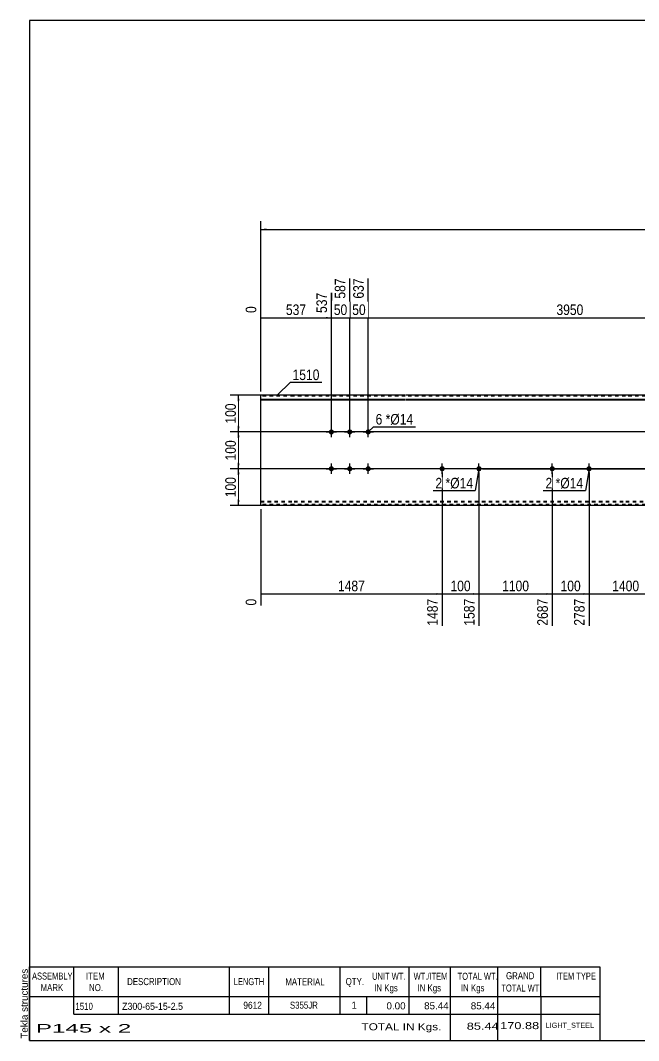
# Model space of a CAD drawing. Header units: millimetres. Extents: x -65 to 337, y -160 to 117.
# Drawn here: x -65.3 to 102.6, y -160.3 to 116.8 of the extents above; entities that cross this region are included whole.
import ezdxf

# ---------------------------------------------------------------- set-up
doc = ezdxf.new("R2010")
doc.units = ezdxf.units.MM
doc.linetypes.add('DXK_LINE_DOT1', pattern=[1.8814, 0.9407, -0.9407])
doc.styles.add('Arial', font='ARIAL.TTF', dxfattribs={"height": 0.2})
doc.styles.add('Arial Narrow', font='ARIALN.TTF', dxfattribs={"height": 0.2})

# ---------------------------------------------------------------- blocks, each defined once
blk = doc.blocks.new('Unknown-629086341-1765')
at = {"color": 5, "linetype": 'Continuous'}
for p, q in [((337.25, 116.75), (-62.75, 116.75)), ((-62.75, 116.75), (-62.75, -160.25)), ((337.25, -160.25), (337.25, 116.75)), ((-62.75, -160.25), (337.25, -160.25))]:
    blk.add_line(p, q, dxfattribs=at)
at = {"color": 174, "linetype": 'Continuous', "style": 'Arial'}
blk.add_text('Tekla structures', height=1.9102, rotation=90, dxfattribs=at).set_placement((-63.25, -159.75))
blk = doc.blocks.new('Part-629086341-1218 - 1203')
at = {"color": 2, "linetype": 'Continuous'}
for p, q in [((0, -15), (0, 15)), ((9, 15), (0, 15)), ((0, 13.94), (9, 13.94)), ((39.29, 15), (9.1, 15)), ((9.1, 13.94), (39.29, 13.94)), ((69.19, 15), (39.39, 15)), ((39.39, 13.94), (69.19, 13.94)), ((99.09, 15), (69.29, 15)), ((69.29, 13.94), (99.09, 13.94)), ((128.99, 15), (99.19, 15)), ((99.19, 13.94), (128.99, 13.94)), ((148.49, 15), (129.09, 15)), ((129.09, 13.94), (148.49, 13.94)), ((178.39, 15), (148.59, 15)), ((148.59, 13.94), (178.39, 13.94)), ((208.29, 15), (178.49, 15)), ((178.49, 13.94), (208.29, 13.94)), ((228.59, 15), (208.39, 15)), ((208.39, 13.94), (228.59, 13.94)), ((258.88, 15), (228.69, 15)), ((228.69, 13.94), (258.88, 13.94)), ((271.58, 15), (258.98, 15)), ((258.98, 13.94), (271.58, 13.94)), ((271.58, 15), (271.58, -15)), ((0, 13.76), (9, 13.76)), ((9.1, 13.76), (39.29, 13.76)), ((39.39, 13.76), (69.19, 13.76)), ((69.29, 13.76), (99.09, 13.76)), ((99.19, 13.76), (128.99, 13.76)), ((129.09, 13.76), (148.49, 13.76)), ((148.59, 13.76), (178.39, 13.76)), ((178.49, 13.76), (208.29, 13.76)), ((208.39, 13.76), (228.59, 13.76)), ((228.69, 13.76), (258.88, 13.76)), ((258.98, 13.76), (271.58, 13.76)), ((9, -15), (0, -15)), ((39.29, -15), (9.1, -15)), ((69.19, -15), (39.39, -15)), ((99.09, -15), (69.29, -15)), ((128.99, -15), (99.19, -15)), ((148.49, -15), (129.09, -15)), ((178.39, -15), (148.59, -15)), ((208.29, -15), (178.49, -15)), ((228.59, -15), (208.39, -15)), ((258.88, -15), (228.69, -15)), ((271.58, -15), (258.98, -15))]:
    blk.add_line(p, q, dxfattribs=at)
at = {"color": 7, "linetype": 'DXK_LINE_DOT1'}
for p, q in [((9, 14.75), (0, 14.75)), ((39.29, 14.75), (9.1, 14.75)), ((69.19, 14.75), (39.39, 14.75)), ((99.09, 14.75), (69.29, 14.75)), ((128.99, 14.75), (99.19, 14.75)), ((148.49, 14.75), (129.09, 14.75)), ((178.39, 14.75), (148.59, 14.75)), ((208.29, 14.75), (178.49, 14.75)), ((228.59, 14.75), (208.39, 14.75)), ((258.88, 14.75), (228.69, 14.75)), ((271.58, 14.75), (258.98, 14.75)), ((0, -13.76), (9, -13.76)), ((9.1, -13.76), (39.29, -13.76)), ((39.39, -13.76), (69.19, -13.76)), ((69.29, -13.76), (99.09, -13.76)), ((99.19, -13.76), (128.99, -13.76)), ((129.09, -13.76), (148.49, -13.76)), ((148.59, -13.76), (178.39, -13.76)), ((178.49, -13.76), (208.29, -13.76)), ((208.39, -13.76), (228.59, -13.76)), ((228.69, -13.76), (258.88, -13.76)), ((258.98, -13.76), (271.58, -13.76)), ((0, -13.94), (9, -13.94)), ((9, -14.75), (0, -14.75)), ((9.1, -13.94), (39.29, -13.94)), ((39.29, -14.75), (9.1, -14.75)), ((39.39, -13.94), (69.19, -13.94)), ((69.19, -14.75), (39.39, -14.75)), ((69.29, -13.94), (99.09, -13.94)), ((99.09, -14.75), (69.29, -14.75)), ((99.19, -13.94), (128.99, -13.94)), ((128.99, -14.75), (99.19, -14.75)), ((129.09, -13.94), (148.49, -13.94)), ((148.49, -14.75), (129.09, -14.75)), ((148.59, -13.94), (178.39, -13.94)), ((178.39, -14.75), (148.59, -14.75)), ((178.49, -13.94), (208.29, -13.94)), ((208.29, -14.75), (178.49, -14.75)), ((208.39, -13.94), (228.59, -13.94)), ((228.59, -14.75), (208.39, -14.75)), ((228.69, -13.94), (258.88, -13.94)), ((258.88, -14.75), (228.69, -14.75)), ((258.98, -13.94), (271.58, -13.94)), ((271.58, -14.75), (258.98, -14.75))]:
    blk.add_line(p, q, dxfattribs=at)
blk = doc.blocks.new('Bolt-629086341-1219 - 1203')
at = {"linetype": 'Continuous'}
for points in [[(18.5, 5, -1), (19.9, 5, -1)], [(23.5, 5, -1), (24.9, 5, -1)], [(28.5, 5, -1), (29.9, 5, -1)], [(18.5, -5, -1), (19.9, -5, -1)], [(23.5, -5, -1), (24.9, -5, -1)], [(28.5, -5, -1), (29.9, -5, -1)]]:
    blk.add_hatch(color=3, dxfattribs=at).paths.add_polyline_path(points)
at = {"color": 3, "linetype": 'Continuous'}
for p, q in [((19.2, 3.6), (19.2, 6.4)), ((24.2, 3.6), (24.2, 6.4)), ((29.2, 3.6), (29.2, 6.4)), ((17.8, 5), (20.6, 5)), ((22.8, 5), (25.6, 5)), ((27.8, 5), (30.6, 5)), ((17.8, -5), (20.6, -5)), ((19.2, -6.4), (19.2, -3.6)), ((22.8, -5), (25.6, -5)), ((24.2, -6.4), (24.2, -3.6)), ((27.8, -5), (30.6, -5)), ((29.2, -6.4), (29.2, -3.6))]:
    blk.add_line(p, q, dxfattribs=at)
blk = doc.blocks.new('Bolt-629086341-1224 - 1203')
at = {"linetype": 'Continuous'}
for points in [[(79.19, -5.7), (79.05, -5.69), (78.91, -5.64), (78.78, -5.57), (78.67, -5.47), (78.59, -5.35), (78.53, -5.22), (78.5, -5.08), (78.5, -4.93), (78.53, -4.79), (78.59, -4.65), (78.67, -4.53), (78.78, -4.44), (78.91, -4.36), (79.05, -4.32), (79.19, -4.3), (79.34, -4.32), (79.48, -4.36), (79.61, -4.44), (79.71, -4.53), (79.8, -4.65), (79.86, -4.79), (79.89, -4.93), (79.89, -5.08), (79.86, -5.22), (79.8, -5.35), (79.71, -5.47), (79.61, -5.57), (79.48, -5.64), (79.34, -5.69)], [(89.19, -5.7), (89.05, -5.69), (88.91, -5.64), (88.78, -5.57), (88.67, -5.47), (88.59, -5.35), (88.53, -5.22), (88.5, -5.08), (88.5, -4.93), (88.53, -4.79), (88.59, -4.65), (88.67, -4.53), (88.78, -4.44), (88.91, -4.36), (89.05, -4.32), (89.19, -4.3), (89.34, -4.32), (89.48, -4.36), (89.61, -4.44), (89.71, -4.53), (89.8, -4.65), (89.86, -4.79), (89.89, -4.93), (89.89, -5.08), (89.86, -5.22), (89.8, -5.35), (89.71, -5.47), (89.61, -5.57), (89.48, -5.64), (89.34, -5.69)]]:
    blk.add_hatch(color=3, dxfattribs=at).paths.add_polyline_path(points)
at = {"color": 3, "linetype": 'Continuous'}
for p, q in [((80.59, -5), (77.79, -5)), ((79.19, -6.4), (79.19, -3.6)), ((90.59, -5), (87.79, -5)), ((89.19, -6.4), (89.19, -3.6))]:
    blk.add_line(p, q, dxfattribs=at)
blk = doc.blocks.new('Bolt-629086341-1228 - 1203')
at = {"linetype": 'Continuous'}
for points in [[(49.29, -5.7), (49.15, -5.69), (49.01, -5.64), (48.88, -5.57), (48.77, -5.47), (48.69, -5.35), (48.63, -5.22), (48.6, -5.08), (48.6, -4.93), (48.63, -4.79), (48.69, -4.65), (48.77, -4.53), (48.88, -4.44), (49.01, -4.36), (49.15, -4.32), (49.29, -4.3), (49.44, -4.32), (49.58, -4.36), (49.71, -4.44), (49.81, -4.53), (49.9, -4.65), (49.96, -4.79), (49.99, -4.93), (49.99, -5.08), (49.96, -5.22), (49.9, -5.35), (49.81, -5.47), (49.71, -5.57), (49.58, -5.64), (49.44, -5.69)], [(59.29, -5.7), (59.15, -5.69), (59.01, -5.64), (58.88, -5.57), (58.77, -5.47), (58.69, -5.35), (58.63, -5.22), (58.6, -5.08), (58.6, -4.93), (58.63, -4.79), (58.69, -4.65), (58.77, -4.53), (58.88, -4.44), (59.01, -4.36), (59.15, -4.32), (59.29, -4.3), (59.44, -4.32), (59.58, -4.36), (59.71, -4.44), (59.81, -4.53), (59.9, -4.65), (59.96, -4.79), (59.99, -4.93), (59.99, -5.08), (59.96, -5.22), (59.9, -5.35), (59.81, -5.47), (59.71, -5.57), (59.58, -5.64), (59.44, -5.69)]]:
    blk.add_hatch(color=3, dxfattribs=at).paths.add_polyline_path(points)
at = {"color": 3, "linetype": 'Continuous'}
for p, q in [((50.69, -5), (47.89, -5)), ((49.29, -6.4), (49.29, -3.6)), ((60.69, -5), (57.89, -5)), ((59.29, -6.4), (59.29, -3.6))]:
    blk.add_line(p, q, dxfattribs=at)
blk = doc.blocks.new('StraightDimension-629086341-1353 - 1203')
at = {"linetype": 'Continuous'}
for points in [[(209.75, 13.5), (210, 15), (210.25, 13.5)], [(210.25, -3.5), (210, -5), (209.75, -3.5)]]:
    blk.add_hatch(color=7, dxfattribs=at).paths.add_polyline_path(points)
at = {"color": 7, "linetype": 'Continuous'}
for p, q in [((199.39, 15), (212.4, 15)), ((210, -5), (210, 15)), ((60.29, -5), (212.4, -5))]:
    blk.add_line(p, q, dxfattribs=at)
at = {"color": 0}
blk.add_wipeout([(209.85, 8.34), (205.65, 8.34), (205.65, 1.66), (209.85, 1.66)], dxfattribs=at)
at = {"color": 3, "style": 'Arial Narrow'}
blk.add_text('200', height=2.863, rotation=90.0002, dxfattribs=at).set_placement((209.25, 2.26))
blk = doc.blocks.new('StraightDimension-629086341-1274 - 1203')
at = {"linetype": 'Continuous'}
blk.add_hatch(color=7, dxfattribs=at).paths.add_polyline_path([(47.79, -38.75), (49.29, -39), (47.79, -39.25)])
at = {"color": 7, "linetype": 'Continuous'}
for p, q in [((49.29, -6), (49.29, -47.61)), ((0, -16), (0, -42.13)), ((0, -39), (49.29, -39))]:
    blk.add_line(p, q, dxfattribs=at)
at = {"color": 0}
blk.add_wipeout([(28.9, -38.85), (28.9, -34.65), (20.39, -34.65), (20.39, -38.85)], dxfattribs=at)
at = {"color": 0, "linetype": 'Continuous'}
for points in [[(-0.6, -39.7), (-4.8, -39.7), (-4.8, -42.73), (-0.6, -42.73)], [(48.69, -39.7), (44.49, -39.7), (44.49, -48.21), (48.69, -48.21)]]:
    blk.add_wipeout(points, dxfattribs=at)
at = {"color": 3, "style": 'Arial Narrow'}
blk.add_text('1487', height=2.863, dxfattribs=at).set_placement((20.99, -38.25))
at = {"color": 3, "linetype": 'Continuous', "style": 'Arial Narrow'}
for s, height, p in [('0', 2.86, (-1.2, -42.13)), ('1487', 2.863, (48.09, -47.61))]:
    blk.add_text(s, height=height, rotation=90.0002, dxfattribs=at).set_placement(p)
blk = doc.blocks.new('StraightDimension-629086341-1270 - 1203')
at = {"linetype": 'Continuous'}
blk.add_hatch(color=7, dxfattribs=at).paths.add_polyline_path([(107.59, -38.75), (109.09, -39), (107.59, -39.25)])
at = {"color": 7, "linetype": 'Continuous'}
for p, q in [((89.19, -6), (89.19, -47.61)), ((109.09, -6), (109.09, -47.61)), ((89.19, -39), (109.09, -39))]:
    blk.add_line(p, q, dxfattribs=at)
at = {"color": 0}
blk.add_wipeout([(103.4, -38.85), (103.4, -34.65), (94.89, -34.65), (94.89, -38.85)], dxfattribs=at)
at = {"color": 3, "style": 'Arial Narrow'}
blk.add_text('1400', height=2.863, dxfattribs=at).set_placement((95.49, -38.25))
at = {"color": 0, "linetype": 'Continuous'}
blk.add_wipeout([(108.49, -39.7), (104.29, -39.7), (104.29, -48.21), (108.49, -48.21)], dxfattribs=at)
at = {"color": 3, "linetype": 'Continuous', "style": 'Arial Narrow'}
blk.add_text('4187', height=2.863, rotation=90.0002, dxfattribs=at).set_placement((107.89, -47.61))
blk = doc.blocks.new('StraightDimension-629086341-1271 - 1203')
at = {"linetype": 'Continuous'}
blk.add_hatch(color=7, dxfattribs=at).paths.add_polyline_path([(87.69, -38.75), (89.19, -39), (87.69, -39.25)])
at = {"color": 7, "linetype": 'Continuous'}
for p, q in [((79.19, -6), (79.19, -47.61)), ((89.19, -6), (89.19, -47.61)), ((79.19, -39), (89.19, -39))]:
    blk.add_line(p, q, dxfattribs=at)
at = {"color": 0}
blk.add_wipeout([(87.54, -38.85), (87.54, -34.65), (80.85, -34.65), (80.85, -38.85)], dxfattribs=at)
at = {"color": 3, "style": 'Arial Narrow'}
blk.add_text('100', height=2.863, dxfattribs=at).set_placement((81.45, -38.25))
at = {"color": 0, "linetype": 'Continuous'}
blk.add_wipeout([(88.59, -39.7), (84.39, -39.7), (84.39, -48.21), (88.59, -48.21)], dxfattribs=at)
at = {"color": 3, "linetype": 'Continuous', "style": 'Arial Narrow'}
blk.add_text('2787', height=2.863, rotation=90.0002, dxfattribs=at).set_placement((87.99, -47.61))
blk = doc.blocks.new('StraightDimension-629086341-1272 - 1203')
at = {"linetype": 'Continuous'}
blk.add_hatch(color=7, dxfattribs=at).paths.add_polyline_path([(77.69, -38.75), (79.19, -39), (77.69, -39.25)])
at = {"color": 7, "linetype": 'Continuous'}
for p, q in [((59.29, -6), (59.29, -47.61)), ((79.19, -6), (79.19, -47.61)), ((59.29, -39), (79.19, -39))]:
    blk.add_line(p, q, dxfattribs=at)
at = {"color": 0}
blk.add_wipeout([(73.5, -38.85), (73.5, -34.65), (64.99, -34.65), (64.99, -38.85)], dxfattribs=at)
at = {"color": 3, "style": 'Arial Narrow'}
blk.add_text('1100', height=2.863, dxfattribs=at).set_placement((65.59, -38.25))
at = {"color": 0, "linetype": 'Continuous'}
blk.add_wipeout([(78.59, -39.7), (74.39, -39.7), (74.39, -48.21), (78.59, -48.21)], dxfattribs=at)
at = {"color": 3, "linetype": 'Continuous', "style": 'Arial Narrow'}
blk.add_text('2687', height=2.863, rotation=90.0002, dxfattribs=at).set_placement((77.99, -47.61))
blk = doc.blocks.new('StraightDimension-629086341-1273 - 1203')
at = {"linetype": 'Continuous'}
blk.add_hatch(color=7, dxfattribs=at).paths.add_polyline_path([(57.79, -38.75), (59.29, -39), (57.79, -39.25)])
at = {"color": 7, "linetype": 'Continuous'}
for p, q in [((49.29, -6), (49.29, -47.61)), ((59.29, -6), (59.29, -47.61)), ((49.29, -39), (59.29, -39))]:
    blk.add_line(p, q, dxfattribs=at)
at = {"color": 0}
blk.add_wipeout([(57.64, -38.85), (57.64, -34.65), (50.95, -34.65), (50.95, -38.85)], dxfattribs=at)
at = {"color": 3, "style": 'Arial Narrow'}
blk.add_text('100', height=2.863, dxfattribs=at).set_placement((51.55, -38.25))
at = {"color": 0, "linetype": 'Continuous'}
blk.add_wipeout([(58.69, -39.7), (54.49, -39.7), (54.49, -48.21), (58.69, -48.21)], dxfattribs=at)
at = {"color": 3, "linetype": 'Continuous', "style": 'Arial Narrow'}
blk.add_text('1587', height=2.863, rotation=90.0002, dxfattribs=at).set_placement((58.09, -47.61))
blk = doc.blocks.new('StraightDimension-629086341-1315 - 1203')
at = {"linetype": 'Continuous'}
blk.add_hatch(color=7, dxfattribs=at).paths.add_polyline_path([(137.29, 36.25), (138.79, 36), (137.29, 35.75)])
at = {"color": 7, "linetype": 'Continuous'}
for p, q in [((29.2, 6), (29.2, 46.68)), ((138.79, 6), (138.79, 44.61)), ((29.2, 36), (138.79, 36))]:
    blk.add_line(p, q, dxfattribs=at)
at = {"color": 0, "linetype": 'Continuous'}
blk.add_wipeout([(138.19, 45.21), (133.99, 45.21), (133.99, 36.7), (138.19, 36.7)], dxfattribs=at)
at = {"color": 0}
blk.add_wipeout([(88.25, 36.15), (88.25, 40.35), (79.74, 40.35), (79.74, 36.15)], dxfattribs=at)
at = {"color": 3, "linetype": 'Continuous', "style": 'Arial Narrow'}
blk.add_text('4587', height=2.863, rotation=90.0002, dxfattribs=at).set_placement((137.59, 37.3))
at = {"color": 3, "style": 'Arial Narrow'}
blk.add_text('3950', height=2.863, dxfattribs=at).set_placement((80.34, 36.75))
blk = doc.blocks.new('StraightDimension-629086341-1316 - 1203')
at = {"linetype": 'Continuous'}
blk.add_hatch(color=7, dxfattribs=at).paths.add_polyline_path([(27.7, 36.25), (29.2, 36), (27.7, 35.75)])
at = {"color": 7, "linetype": 'Continuous'}
for p, q in [((24.2, 6), (24.2, 46.68)), ((29.2, 6), (29.2, 46.68)), ((24.2, 36), (29.2, 36))]:
    blk.add_line(p, q, dxfattribs=at)
at = {"color": 0}
blk.add_wipeout([(29.13, 36.15), (29.13, 40.35), (24.27, 40.35), (24.27, 36.15)], dxfattribs=at)
at = {"color": 0, "linetype": 'Continuous'}
blk.add_wipeout([(28.6, 47.28), (24.4, 47.28), (24.4, 40.6), (28.6, 40.6)], dxfattribs=at)
at = {"color": 3, "linetype": 'Continuous', "style": 'Arial Narrow'}
blk.add_text('637', height=2.863, rotation=90.0002, dxfattribs=at).set_placement((28, 41.2))
at = {"color": 3, "style": 'Arial Narrow'}
blk.add_text('50', height=2.863, dxfattribs=at).set_placement((24.87, 36.75))
blk = doc.blocks.new('StraightDimension-629086341-1317 - 1203')
at = {"linetype": 'Continuous'}
blk.add_hatch(color=7, dxfattribs=at).paths.add_polyline_path([(22.7, 36.25), (24.2, 36), (22.7, 35.75)])
at = {"color": 7, "linetype": 'Continuous'}
for p, q in [((24.2, 6), (24.2, 46.68)), ((19.2, 6), (19.2, 42.78)), ((19.2, 36), (24.2, 36))]:
    blk.add_line(p, q, dxfattribs=at)
at = {"color": 0}
blk.add_wipeout([(24.13, 36.15), (24.13, 40.35), (19.27, 40.35), (19.27, 36.15)], dxfattribs=at)
at = {"color": 0, "linetype": 'Continuous'}
blk.add_wipeout([(23.6, 47.28), (19.4, 47.28), (19.4, 40.6), (23.6, 40.6)], dxfattribs=at)
at = {"color": 3, "linetype": 'Continuous', "style": 'Arial Narrow'}
blk.add_text('587', height=2.863, rotation=90.0002, dxfattribs=at).set_placement((23, 41.2))
at = {"color": 3, "style": 'Arial Narrow'}
blk.add_text('50', height=2.863, dxfattribs=at).set_placement((19.87, 36.75))
blk = doc.blocks.new('StraightDimension-629086341-1318 - 1203')
at = {"linetype": 'Continuous'}
blk.add_hatch(color=7, dxfattribs=at).paths.add_polyline_path([(17.7, 36.25), (19.2, 36), (17.7, 35.75)])
at = {"color": 7, "linetype": 'Continuous'}
for p, q in [((19.2, 6), (19.2, 42.78)), ((0, 16), (0, 39.13)), ((0, 36), (19.2, 36))]:
    blk.add_line(p, q, dxfattribs=at)
at = {"color": 0, "linetype": 'Continuous'}
for points in [[(18.6, 43.38), (14.4, 43.38), (14.4, 36.7), (18.6, 36.7)], [(-0.6, 39.73), (-4.8, 39.73), (-4.8, 36.7), (-0.6, 36.7)]]:
    blk.add_wipeout(points, dxfattribs=at)
at = {"color": 0}
blk.add_wipeout([(12.94, 36.15), (12.94, 40.35), (6.26, 40.35), (6.26, 36.15)], dxfattribs=at)
at = {"color": 3, "linetype": 'Continuous', "style": 'Arial Narrow'}
for s, height, p in [('537', 2.863, (18, 37.3)), ('0', 2.86, (-1.2, 37.3))]:
    blk.add_text(s, height=height, rotation=90.0002, dxfattribs=at).set_placement(p)
at = {"color": 3, "style": 'Arial Narrow'}
blk.add_text('537', height=2.863, dxfattribs=at).set_placement((6.86, 36.75))
blk = doc.blocks.new('StraightDimension-629086341-1354 - 1203')
at = {"linetype": 'Continuous'}
for points in [[(209.75, -6.5), (210, -5), (210.25, -6.5)], [(210.25, -13.5), (210, -15), (209.75, -13.5)]]:
    blk.add_hatch(color=7, dxfattribs=at).paths.add_polyline_path(points)
at = {"color": 7, "linetype": 'Continuous'}
for p, q in [((60.29, -5), (212.4, -5)), ((210, -15), (210, -5)), ((199.39, -15), (212.4, -15))]:
    blk.add_line(p, q, dxfattribs=at)
at = {"color": 0}
blk.add_wipeout([(209.85, -6.66), (205.65, -6.66), (205.65, -13.34), (209.85, -13.34)], dxfattribs=at)
at = {"color": 3, "style": 'Arial Narrow'}
blk.add_text('100', height=2.863, rotation=90.0002, dxfattribs=at).set_placement((209.25, -12.74))
blk = doc.blocks.new('StraightDimension-629086341-1369 - 1203')
at = {"linetype": 'Continuous'}
for points in [[(-6.25, 13.5), (-6, 15), (-5.75, 13.5)], [(-5.75, 6.5), (-6, 5), (-6.25, 6.5)]]:
    blk.add_hatch(color=7, dxfattribs=at).paths.add_polyline_path(points)
at = {"color": 7, "linetype": 'Continuous'}
for p, q in [((18.2, 15), (-8.25, 15)), ((-6, 5), (-6, 15)), ((217.49, 5), (-8.25, 5))]:
    blk.add_line(p, q, dxfattribs=at)
at = {"color": 0}
blk.add_wipeout([(-6.15, 13.34), (-10.35, 13.34), (-10.35, 6.66), (-6.15, 6.66)], dxfattribs=at)
at = {"color": 3, "style": 'Arial Narrow'}
blk.add_text('100', height=2.863, rotation=90.0002, dxfattribs=at).set_placement((-6.75, 7.26))
blk = doc.blocks.new('StraightDimension-629086341-1370 - 1203')
at = {"linetype": 'Continuous'}
for points in [[(-6.25, 3.5), (-6, 5), (-5.75, 3.5)], [(-5.75, -3.5), (-6, -5), (-6.25, -3.5)]]:
    blk.add_hatch(color=7, dxfattribs=at).paths.add_polyline_path(points)
at = {"color": 7, "linetype": 'Continuous'}
for p, q in [((217.49, 5), (-8.25, 5)), ((-6, -5), (-6, 5)), ((217.49, -5), (-8.25, -5))]:
    blk.add_line(p, q, dxfattribs=at)
at = {"color": 0}
blk.add_wipeout([(-6.15, 3.34), (-10.35, 3.34), (-10.35, -3.34), (-6.15, -3.34)], dxfattribs=at)
at = {"color": 3, "style": 'Arial Narrow'}
blk.add_text('100', height=2.863, rotation=90.0002, dxfattribs=at).set_placement((-6.75, -2.74))
blk = doc.blocks.new('StraightDimension-629086341-1371 - 1203')
at = {"linetype": 'Continuous'}
for points in [[(-6.25, -6.5), (-6, -5), (-5.75, -6.5)], [(-5.75, -13.5), (-6, -15), (-6.25, -13.5)]]:
    blk.add_hatch(color=7, dxfattribs=at).paths.add_polyline_path(points)
at = {"color": 7, "linetype": 'Continuous'}
for p, q in [((217.49, -5), (-8.25, -5)), ((-6, -15), (-6, -5)), ((18.2, -15), (-8.25, -15))]:
    blk.add_line(p, q, dxfattribs=at)
at = {"color": 0}
blk.add_wipeout([(-6.15, -6.66), (-10.35, -6.66), (-10.35, -13.34), (-6.15, -13.34)], dxfattribs=at)
at = {"color": 3, "style": 'Arial Narrow'}
blk.add_text('100', height=2.863, rotation=90.0002, dxfattribs=at).set_placement((-6.75, -12.74))
blk = doc.blocks.new('StraightDimension-629086341-1389 - 1203')
at = {"linetype": 'Continuous'}
for points in [[(1.5, 59.75), (0, 60), (1.5, 60.25)], [(270.08, 60.25), (271.58, 60), (270.08, 59.75)]]:
    blk.add_hatch(color=7, dxfattribs=at).paths.add_polyline_path(points)
at = {"color": 7, "linetype": 'Continuous'}
for p, q in [((0, 16), (0, 62.25)), ((271.58, 16), (271.58, 62.25)), ((0, 60), (271.58, 60))]:
    blk.add_line(p, q, dxfattribs=at)
at = {"color": 0}
blk.add_wipeout([(140.05, 60.15), (140.05, 64.35), (131.53, 64.35), (131.53, 60.15)], dxfattribs=at)
at = {"color": 3, "style": 'Arial Narrow'}
blk.add_text('9612', height=2.863, dxfattribs=at).set_placement((132.13, 60.75))
blk = doc.blocks.new('CBS_BOM-629086341-1820')
at = {"color": 7, "linetype": 'Continuous'}
for p, q in [((-62.78, -148.28), (-62.78, -140.28)), ((-62.78, -140.28), (92.14, -140.28)), ((-50.78, -148.28), (-50.78, -140.28)), ((-38.59, -148.28), (-38.59, -140.28)), ((-8.43, -148.28), (-8.43, -140.28)), ((2.25, -148.28), (2.25, -140.28)), ((21.57, -148.28), (21.57, -140.28)), ((40.37, -148.28), (40.37, -140.28)), ((51.58, -148.28), (51.58, -140.28)), ((64.37, -148.28), (64.37, -140.28)), ((76.12, -148.28), (76.12, -140.28)), ((92.14, -140.29), (92.14, -148.27)), ((-62.78, -148.28), (92.14, -148.28)), ((-62.78, -153.08), (-62.78, -148.28)), ((-50.78, -153.08), (-50.78, -148.28)), ((-38.59, -153.08), (-38.59, -148.28)), ((-8.43, -153.08), (-8.43, -148.28)), ((2.25, -153.08), (2.25, -148.28)), ((21.57, -153.08), (21.57, -148.28)), ((28.83, -153.08), (28.83, -148.28)), ((40.37, -153.08), (40.37, -148.28)), ((51.58, -153.08), (51.58, -148.28)), ((64.37, -153.08), (64.37, -148.28)), ((76.14, -153.08), (76.14, -148.28)), ((92.14, -148.28), (92.14, -153.08)), ((-62.78, -160.28), (-62.78, -153.1)), ((-50.78, -153.08), (92.14, -153.08)), ((51.58, -160.28), (51.58, -153.1)), ((64.37, -160.28), (64.37, -153.1)), ((76.18, -160.28), (76.18, -153.1)), ((92.14, -153.08), (92.14, -160.28)), ((-62.78, -160.28), (92.14, -160.28))]:
    blk.add_line(p, q, dxfattribs=at)
at = {"color": 3, "linetype": 'Continuous', "style": 'Arial'}
for s, height, width, p in [('ASSEMBLY', 1.91, 0.7, (-62.1, -143.71)), ('ITEM', 1.91, 0.8, (-47.45, -143.71)), ('DESCRIPTION', 1.9102, 0.8, (-36.27, -145.21)), ('LENGTH', 1.91, 0.7, (-7.32, -145.21)), ('MATERIAL', 1.91, 0.8, (6.7, -145.26)), ('QTY.', 1.91, 0.8, (23.09, -145.18)), ('UNIT WT.', 1.91, 0.7, (30.26, -143.78)), ('WT./ITEM', 1.91, 0.7, (41.55, -143.78)), ('TOTAL WT.', 1.91, 0.7, (53.49, -143.78)), ('GRAND', 1.91, 0.8, (66.64, -143.62)), ('ITEM TYPE', 1.91, 0.7, (80.28, -143.7)), ('MARK', 1.91, 0.8, (-59.78, -146.84)), ('NO.', 1.91, 0.8, (-46.6, -146.84)), ('IN Kgs', 1.91, 0.8, (30.84, -146.92)), ('IN Kgs', 1.91, 0.8, (42.59, -146.92)), ('IN Kgs', 1.91, 0.8, (54.38, -146.92)), ('TOTAL WT.', 1.91, 0.7, (65.38, -146.96))]:
    blk.add_text(s, height=height, dxfattribs=dict(at, width=width)).set_placement(p)
at = {"color": 7, "linetype": 'Continuous', "style": 'Arial'}
for s, height, width, p in [('1510', 1.91, 0.8, (-50.32, -151.93)), ('Z300-65-15-2.5', 1.9102, 0.9, (-37.65, -151.93)), ('9612', 1.91, 0.85, (-4.71, -151.65)), ('S355JR', 1.91, 0.8, (7.94, -151.62))]:
    blk.add_text(s, height=height, dxfattribs=dict(at, width=width)).set_placement(p)
for s, p in [('1', (24.66, -151.62)), ('0.00', (34.17, -151.81)), ('85.44', (44.39, -151.78)), ('85.44', (57.06, -151.81))]:
    blk.add_text(s, height=1.91, dxfattribs=at).set_placement(p)
at = {"color": 6, "linetype": 'Continuous', "style": 'Arial'}
for s, height, width, p in [('P145 x 2', 2.292, 2.05, (-61.06, -158.09)), ('TOTAL IN Kgs.', 1.9102, 1.2, (27.38, -157.48)), ('85.44', 1.91, 1.3, (55.97, -157.33)), ('170.88', 1.91, 1.3, (65.04, -157.17))]:
    blk.add_text(s, height=height, dxfattribs=dict(at, width=width)).set_placement(p)
blk.add_text('LIGHT_STEEL', height=1.4135, dxfattribs=at).set_placement((77.39, -156.83))
blk = doc.blocks.new('Mark-629086341-1392 - 1203')
at = {"color": 0}
blk.add_wipeout([(15.97, 19.09), (15.97, 22.09), (8.66, 22.09), (8.66, 19.09)], dxfattribs=at)
blk.add_wipeout([(15.97, 19.09), (15.97, 22.09), (8.66, 22.09), (8.66, 19.09)], dxfattribs=at)
at = {"color": 7, "linetype": 'Continuous'}
for p, q in [((4.52, 14.95), (8.06, 18.49)), ((8.06, 18.49), (16.57, 18.49))]:
    blk.add_line(p, q, dxfattribs=at)
at = {"color": 3, "style": 'Arial Narrow'}
blk.add_text('1510', height=2.863, dxfattribs=at).set_placement((8.66, 19.09))
blk = doc.blocks.new('Mark-629086341-1406 - 1203')
at = {"color": 0}
blk.add_wipeout([(33.04, 7.01), (33.04, 10.01), (31.21, 10.01), (31.21, 7.01)], dxfattribs=at)
blk.add_wipeout([(33.04, 7.01), (33.04, 10.01), (31.21, 10.01), (31.21, 7.01)], dxfattribs=at)
at = {"color": 7, "linetype": 'Continuous'}
blk.add_line((29.2, 5), (30.61, 6.41), dxfattribs=at)
at = {"color": 0}
blk.add_wipeout([(35.22, 7.01), (35.22, 10.01), (33.94, 10.01), (33.94, 7.01)], dxfattribs=at)
blk.add_wipeout([(35.22, 7.01), (35.22, 10.01), (33.94, 10.01), (33.94, 7.01)], dxfattribs=at)
at = {"color": 3, "style": 'Arial Narrow'}
blk.add_text('6', height=2.86, dxfattribs=at).set_placement((31.21, 7.01))
at = {"color": 0}
blk.add_wipeout([(41.43, 7.01), (41.43, 10.01), (35.22, 10.01), (35.22, 7.01)], dxfattribs=at)
blk.add_wipeout([(41.43, 7.01), (41.43, 10.01), (35.22, 10.01), (35.22, 7.01)], dxfattribs=at)
at = {"color": 7, "linetype": 'Continuous'}
blk.add_line((30.61, 6.41), (42.03, 6.41), dxfattribs=at)
at = {"color": 3, "style": 'Arial Narrow'}
for s, height, p in [('*', 2.86, (33.94, 7.01)), ('Ø14', 2.863, (35.22, 7.01))]:
    blk.add_text(s, height=height, dxfattribs=at).set_placement(p)
blk = doc.blocks.new('Mark-629086341-1409 - 1203')
at = {"color": 0}
blk.add_wipeout([(79.2, -10.33), (79.2, -7.33), (77.37, -7.33), (77.37, -10.33)], dxfattribs=at)
blk.add_wipeout([(79.2, -10.33), (79.2, -7.33), (77.37, -7.33), (77.37, -10.33)], dxfattribs=at)
blk.add_wipeout([(81.38, -10.33), (81.38, -7.33), (80.1, -7.33), (80.1, -10.33)], dxfattribs=at)
blk.add_wipeout([(81.38, -10.33), (81.38, -7.33), (80.1, -7.33), (80.1, -10.33)], dxfattribs=at)
at = {"color": 3, "style": 'Arial Narrow'}
blk.add_text('2', height=2.86, dxfattribs=at).set_placement((77.37, -10.33))
at = {"color": 0}
blk.add_wipeout([(87.59, -10.33), (87.59, -7.33), (81.38, -7.33), (81.38, -10.33)], dxfattribs=at)
blk.add_wipeout([(87.59, -10.33), (87.59, -7.33), (81.38, -7.33), (81.38, -10.33)], dxfattribs=at)
at = {"color": 7, "linetype": 'Continuous'}
for p in [(89.19, -5), (76.77, -10.93)]:
    blk.add_line(p, (88.19, -10.93), dxfattribs=at)
at = {"color": 3, "style": 'Arial Narrow'}
for s, height, p in [('*', 2.86, (80.1, -10.33)), ('Ø14', 2.863, (81.38, -10.33))]:
    blk.add_text(s, height=height, dxfattribs=at).set_placement(p)
blk = doc.blocks.new('Mark-629086341-1413 - 1203')
at = {"color": 0}
blk.add_wipeout([(49.3, -10.33), (49.3, -7.33), (47.47, -7.33), (47.47, -10.33)], dxfattribs=at)
blk.add_wipeout([(49.3, -10.33), (49.3, -7.33), (47.47, -7.33), (47.47, -10.33)], dxfattribs=at)
blk.add_wipeout([(51.48, -10.33), (51.48, -7.33), (50.2, -7.33), (50.2, -10.33)], dxfattribs=at)
blk.add_wipeout([(51.48, -10.33), (51.48, -7.33), (50.2, -7.33), (50.2, -10.33)], dxfattribs=at)
at = {"color": 3, "style": 'Arial Narrow'}
blk.add_text('2', height=2.86, dxfattribs=at).set_placement((47.47, -10.33))
at = {"color": 0}
blk.add_wipeout([(57.69, -10.33), (57.69, -7.33), (51.48, -7.33), (51.48, -10.33)], dxfattribs=at)
blk.add_wipeout([(57.69, -10.33), (57.69, -7.33), (51.48, -7.33), (51.48, -10.33)], dxfattribs=at)
at = {"color": 7, "linetype": 'Continuous'}
for p in [(59.29, -5), (46.87, -10.93)]:
    blk.add_line(p, (58.29, -10.93), dxfattribs=at)
at = {"color": 3, "style": 'Arial Narrow'}
for s, height, p in [('*', 2.86, (50.2, -10.33)), ('Ø14', 2.863, (51.48, -10.33))]:
    blk.add_text(s, height=height, dxfattribs=at).set_placement(p)

msp = doc.modelspace()

# ---------------------------------------------------------------- block references
for name in ['Unknown-629086341-1765', 'Part-629086341-1218 - 1203', 'Bolt-629086341-1219 - 1203', 'Bolt-629086341-1228 - 1203', 'Bolt-629086341-1224 - 1203', 'CBS_BOM-629086341-1820']:
    msp.add_blockref(name, (0, 0))

# ---------------------------------------------------------------- next in the draw order: block references
for name in ['StraightDimension-629086341-1353 - 1203', 'StraightDimension-629086341-1274 - 1203']:
    msp.add_blockref(name, (0, 0))

# ---------------------------------------------------------------- next in the draw order: block references
for name in ['StraightDimension-629086341-1315 - 1203', 'StraightDimension-629086341-1270 - 1203']:
    msp.add_blockref(name, (0, 0))

# ---------------------------------------------------------------- next in the draw order: block references
for name in ['StraightDimension-629086341-1316 - 1203', 'StraightDimension-629086341-1271 - 1203']:
    msp.add_blockref(name, (0, 0))

# ---------------------------------------------------------------- next in the draw order: block references
for name in ['StraightDimension-629086341-1317 - 1203', 'StraightDimension-629086341-1272 - 1203']:
    msp.add_blockref(name, (0, 0))

# ---------------------------------------------------------------- next in the draw order: block references
for name in ['StraightDimension-629086341-1318 - 1203', 'StraightDimension-629086341-1273 - 1203']:
    msp.add_blockref(name, (0, 0))

# ---------------------------------------------------------------- next in the draw order: block references
for name in ['StraightDimension-629086341-1369 - 1203', 'StraightDimension-629086341-1354 - 1203']:
    msp.add_blockref(name, (0, 0))

# ---------------------------------------------------------------- next in the draw order: block references
for name in ['StraightDimension-629086341-1389 - 1203', 'StraightDimension-629086341-1370 - 1203']:
    msp.add_blockref(name, (0, 0))

# ---------------------------------------------------------------- next in the draw order: block references
for name in ['Mark-629086341-1392 - 1203', 'Mark-629086341-1406 - 1203', 'StraightDimension-629086341-1371 - 1203']:
    msp.add_blockref(name, (0, 0))

# ---------------------------------------------------------------- next in the draw order: block references
for name in ['Mark-629086341-1413 - 1203', 'Mark-629086341-1409 - 1203']:
    msp.add_blockref(name, (0, 0))

doc.saveas('drawing.dxf')
